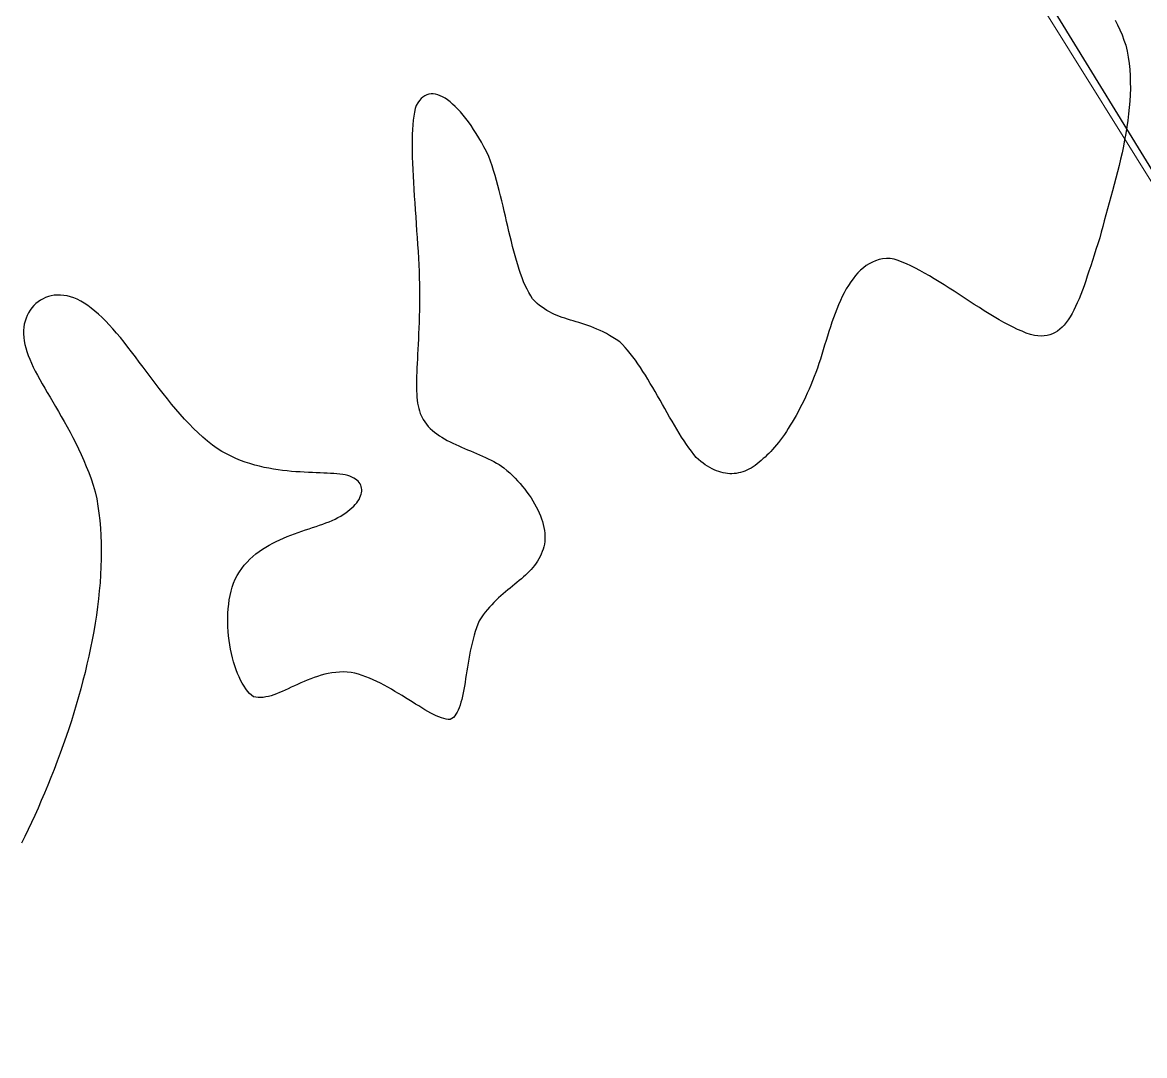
# Model space of a CAD drawing. Header units: metres. Extents: x 507606 to 508087, y 6966978 to 6967359.
# Drawn here: x 507870.348 to 507871.626, y 6967215.511 to 6967216.687 of the extents above; entities that cross this region are included whole.
import ezdxf

# ---------------------------------------------------------------- set-up
doc = ezdxf.new("R2010")
doc.units = ezdxf.units.M
doc.layers.add('D_UG_PIPES', color=142, linetype='EXIST_SWD', lineweight=0)
doc.layers.add('mga2020DR_UNLINED', color=252, linetype='Continuous')
doc.layers.add('mga2020VEG_TREE', color=252, linetype='Continuous')
doc.styles.get("Standard").update_dxf_attribs({"font": 'ARIALN.TTF'})
doc.linetypes.add('EXIST_SWD', pattern='A,5,-2.5,5,-2,["SWD",Standard,S=2.5,R=0,X=0,Y=-1.25],-8,5,-2.5,5,-2.5', length=37.5)

# ---------------------------------------------------------------- blocks, each defined once
blk = doc.blocks.new('BAC V TREE')
for p, q in [((12.4339, -9.157), (12.4518, -9.1924)), ((12.4518, -9.1924), (12.4687, -9.2285)), ((12.4687, -9.2285), (12.4842, -9.2654)), ((12.4842, -9.2654), (12.4983, -9.3031)), ((12.4983, -9.3031), (12.5109, -9.3415)), ((12.5109, -9.3415), (12.5209, -9.3852)), ((12.5209, -9.3852), (12.529, -9.4294)), ((12.529, -9.4294), (12.5354, -9.4741)), ((12.5354, -9.4741), (12.5401, -9.5193)), ((12.5401, -9.5193), (12.5432, -9.5649)), ((12.5432, -9.5649), (12.5448, -9.6109)), ((12.5448, -9.6109), (12.5449, -9.6572)), ((7.3882, -9.705), (7.3737, -9.7117)), ((7.4033, -9.7005), (7.3882, -9.705)), ((7.419, -9.6983), (7.4033, -9.7005)), ((7.4351, -9.6983), (7.419, -9.6983)), ((7.4517, -9.7005), (7.4351, -9.6983)), ((7.4687, -9.7048), (7.4517, -9.7005)), ((7.4861, -9.7112), (7.4687, -9.7048)), ((12.5436, -9.7038), (12.5411, -9.7506)), ((12.5449, -9.6572), (12.5436, -9.7038)), ((7.3109, -9.7823), (7.3039, -9.8056)), ((7.3221, -9.7632), (7.3109, -9.7823)), ((7.3339, -9.7466), (7.3221, -9.7632)), ((7.3465, -9.7325), (7.3339, -9.7466)), ((7.3598, -9.7209), (7.3465, -9.7325)), ((7.3737, -9.7117), (7.3598, -9.7209)), ((7.5039, -9.7196), (7.4861, -9.7112)), ((7.522, -9.7299), (7.5039, -9.7196)), ((7.5404, -9.7422), (7.522, -9.7299)), ((7.559, -9.7563), (7.5404, -9.7422)), ((7.5778, -9.7722), (7.559, -9.7563)), ((7.5968, -9.7899), (7.5778, -9.7722)), ((12.5411, -9.7506), (12.5373, -9.7977)), ((7.2929, -9.8599), (7.2888, -9.8906)), ((7.2979, -9.8315), (7.2929, -9.8599)), ((7.3039, -9.8056), (7.2979, -9.8315)), ((7.6159, -9.8092), (7.5968, -9.7899)), ((7.6351, -9.8302), (7.6159, -9.8092)), ((7.6544, -9.8528), (7.6351, -9.8302)), ((7.6737, -9.877), (7.6544, -9.8528)), ((12.5324, -9.8448), (12.5265, -9.8921)), ((12.5373, -9.7977), (12.5324, -9.8448)), ((7.2856, -9.9236), (7.2832, -9.9587)), ((7.2888, -9.8906), (7.2856, -9.9236)), ((7.693, -9.9026), (7.6737, -9.877)), ((7.7123, -9.9297), (7.693, -9.9026)), ((7.7314, -9.9581), (7.7123, -9.9297)), ((12.5196, -9.9395), (12.5118, -9.9869)), ((12.5265, -9.8921), (12.5196, -9.9395)), ((7.2816, -9.9958), (7.2807, -10.0347)), ((7.2832, -9.9587), (7.2816, -9.9958)), ((7.7505, -9.9879), (7.7314, -9.9581)), ((7.7694, -10.019), (7.7505, -9.9879)), ((7.7881, -10.0513), (7.7694, -10.019)), ((12.5118, -9.9869), (12.5032, -10.0342)), ((7.2807, -10.0347), (7.2805, -10.0754)), ((7.2805, -10.0754), (7.2809, -10.1176)), ((7.8066, -10.0848), (7.7881, -10.0513)), ((7.8248, -10.1194), (7.8066, -10.0848)), ((12.4939, -10.0815), (12.4839, -10.1286)), ((12.5032, -10.0342), (12.4939, -10.0815)), ((7.2809, -10.1176), (7.2818, -10.1613)), ((7.2818, -10.1613), (7.2833, -10.2062)), ((7.8427, -10.1551), (7.8248, -10.1194)), ((7.8551, -10.1894), (7.8427, -10.1551)), ((7.8669, -10.2243), (7.8551, -10.1894)), ((12.4734, -10.1756), (12.4623, -10.2224)), ((12.4839, -10.1286), (12.4734, -10.1756)), ((7.2833, -10.2062), (7.2852, -10.2524)), ((7.2852, -10.2524), (7.2875, -10.2996)), ((7.8782, -10.2598), (7.8669, -10.2243)), ((7.889, -10.2958), (7.8782, -10.2598)), ((12.4509, -10.269), (12.4391, -10.3152)), ((12.4623, -10.2224), (12.4509, -10.269)), ((7.2875, -10.2996), (7.2901, -10.3478)), ((7.2901, -10.3478), (7.2931, -10.3967)), ((7.8995, -10.3323), (7.889, -10.2958)), ((7.9096, -10.3692), (7.8995, -10.3323)), ((12.427, -10.3611), (12.4148, -10.4067)), ((12.4391, -10.3152), (12.427, -10.3611)), ((7.2931, -10.3967), (7.2963, -10.4463)), ((7.9193, -10.4064), (7.9096, -10.3692)), ((7.9288, -10.4438), (7.9193, -10.4064)), ((7.938, -10.4814), (7.9288, -10.4438)), ((12.4148, -10.4067), (12.4025, -10.4518)), ((7.2963, -10.4463), (7.2996, -10.4965)), ((7.2996, -10.4965), (7.3031, -10.547)), ((7.9471, -10.5191), (7.938, -10.4814)), ((7.9559, -10.5567), (7.9471, -10.5191)), ((12.3902, -10.4964), (12.3779, -10.5405)), ((12.4025, -10.4518), (12.3902, -10.4964)), ((7.3031, -10.547), (7.3067, -10.5978)), ((7.3067, -10.5978), (7.3103, -10.6487)), ((7.9647, -10.5944), (7.9559, -10.5567)), ((7.9733, -10.6319), (7.9647, -10.5944)), ((12.3658, -10.5841), (12.3539, -10.627)), ((12.3779, -10.5405), (12.3658, -10.5841)), ((7.3103, -10.6487), (7.3138, -10.6996)), ((7.982, -10.6691), (7.9733, -10.6319)), ((7.9906, -10.7061), (7.982, -10.6691)), ((12.3423, -10.6694), (12.331, -10.711)), ((12.3539, -10.627), (12.3423, -10.6694)), ((7.3138, -10.6996), (7.3173, -10.7504)), ((7.3173, -10.7504), (7.3206, -10.801)), ((7.9993, -10.7428), (7.9906, -10.7061)), ((8.0081, -10.779), (7.9993, -10.7428)), ((12.3203, -10.7518), (12.3063, -10.7949)), ((12.331, -10.711), (12.3203, -10.7518)), ((7.3206, -10.801), (7.3238, -10.8511)), ((7.3238, -10.8511), (7.3267, -10.9007)), ((8.017, -10.8147), (8.0081, -10.779)), ((8.0261, -10.8498), (8.017, -10.8147)), ((8.0354, -10.8842), (8.0261, -10.8498)), ((12.2928, -10.837), (12.2796, -10.8781)), ((12.3063, -10.7949), (12.2928, -10.837)), ((7.3267, -10.9007), (7.3293, -10.9497)), ((8.0449, -10.918), (8.0354, -10.8842)), ((8.0548, -10.9509), (8.0449, -10.918)), ((10.654, -10.9296), (10.631, -10.9416)), ((10.6781, -10.9197), (10.654, -10.9296)), ((10.7031, -10.9119), (10.6781, -10.9197)), ((10.7292, -10.9063), (10.7031, -10.9119)), ((10.7565, -10.9031), (10.7292, -10.9063)), ((10.7849, -10.9023), (10.7565, -10.9031)), ((10.8131, -10.9091), (10.7849, -10.9023)), ((10.8425, -10.9182), (10.8131, -10.9091)), ((10.8728, -10.9293), (10.8425, -10.9182)), ((10.9041, -10.9422), (10.8728, -10.9293)), ((12.2667, -10.9183), (12.2541, -10.9575)), ((12.2796, -10.8781), (12.2667, -10.9183)), ((7.3293, -10.9497), (7.3315, -10.9978)), ((7.3315, -10.9978), (7.3333, -11.0451)), ((8.065, -10.983), (8.0548, -10.9509)), ((8.0756, -11.0141), (8.065, -10.983)), ((8.0866, -11.0442), (8.0756, -11.0141)), ((10.5483, -11.0082), (10.5298, -11.0291)), ((10.5677, -10.9889), (10.5483, -11.0082)), ((10.5879, -10.9713), (10.5677, -10.9889)), ((10.609, -10.9555), (10.5879, -10.9713)), ((10.631, -10.9416), (10.609, -10.9555)), ((10.9363, -10.9569), (10.9041, -10.9422)), ((10.9693, -10.9733), (10.9363, -10.9569)), ((11.003, -10.991), (10.9693, -10.9733)), ((11.0373, -11.0101), (11.003, -10.991)), ((11.0723, -11.0303), (11.0373, -11.0101)), ((12.2417, -10.9955), (12.2295, -11.0325)), ((12.2541, -10.9575), (12.2417, -10.9955)), ((7.3333, -11.0451), (7.3347, -11.0913)), ((7.3347, -11.0913), (7.3356, -11.1363)), ((8.0981, -11.0731), (8.0866, -11.0442)), ((8.1101, -11.101), (8.0981, -11.0731)), ((8.1226, -11.1275), (8.1101, -11.101)), ((10.4787, -11.1003), (10.4631, -11.1266)), ((10.495, -11.0752), (10.4787, -11.1003)), ((10.5121, -11.0514), (10.495, -11.0752)), ((10.5298, -11.0291), (10.5121, -11.0514)), ((11.1078, -11.0515), (11.0723, -11.0303)), ((11.1437, -11.0736), (11.1078, -11.0515)), ((11.1799, -11.0963), (11.1437, -11.0736)), ((11.2165, -11.1197), (11.1799, -11.0963)), ((12.2053, -11.1028), (12.1931, -11.1362)), ((12.2174, -11.0683), (12.2053, -11.1028)), ((12.2295, -11.0325), (12.2174, -11.0683)), ((4.6148, -11.1822), (4.5946, -11.1894)), ((4.636, -11.1767), (4.6148, -11.1822)), ((4.6578, -11.173), (4.636, -11.1767)), ((4.6803, -11.1711), (4.6578, -11.173)), ((4.7034, -11.1712), (4.6803, -11.1711)), ((4.7271, -11.1731), (4.7034, -11.1712)), ((4.7513, -11.1772), (4.7271, -11.1731)), ((4.7758, -11.1833), (4.7513, -11.1772)), ((4.8008, -11.1917), (4.7758, -11.1833)), ((7.3356, -11.1363), (7.3354, -11.1859)), ((8.1357, -11.1528), (8.1226, -11.1275)), ((8.1495, -11.1766), (8.1357, -11.1528)), ((8.1639, -11.199), (8.1495, -11.1766)), ((10.4337, -11.1826), (10.4199, -11.2121)), ((10.4481, -11.1541), (10.4337, -11.1826)), ((10.4631, -11.1266), (10.4481, -11.1541)), ((11.2533, -11.1434), (11.2165, -11.1197)), ((11.2902, -11.1674), (11.2533, -11.1434)), ((11.3272, -11.1916), (11.2902, -11.1674)), ((12.181, -11.1682), (12.1687, -11.1989)), ((12.1931, -11.1362), (12.181, -11.1682)), ((4.4935, -11.2646), (4.4807, -11.2818)), ((4.5075, -11.2486), (4.4935, -11.2646)), ((4.5228, -11.2339), (4.5075, -11.2486)), ((4.5392, -11.2206), (4.5228, -11.2339)), ((4.5567, -11.2087), (4.5392, -11.2206)), ((4.5751, -11.1983), (4.5567, -11.2087)), ((4.5946, -11.1894), (4.5751, -11.1983)), ((4.8259, -11.2022), (4.8008, -11.1917)), ((4.8514, -11.2151), (4.8259, -11.2022)), ((4.8769, -11.2304), (4.8514, -11.2151)), ((4.9025, -11.2481), (4.8769, -11.2304)), ((4.9282, -11.2683), (4.9025, -11.2481)), ((7.3349, -11.2341), (7.334, -11.2809)), ((7.3354, -11.1859), (7.3349, -11.2341)), ((8.1808, -11.2165), (8.1639, -11.199)), ((8.1978, -11.2325), (8.1808, -11.2165)), ((8.2151, -11.2472), (8.1978, -11.2325)), ((8.2326, -11.2606), (8.2151, -11.2472)), ((8.2503, -11.2729), (8.2326, -11.2606)), ((10.4066, -11.2424), (10.3937, -11.2735)), ((10.4199, -11.2121), (10.4066, -11.2424)), ((11.3643, -11.2157), (11.3272, -11.1916)), ((11.4012, -11.2396), (11.3643, -11.2157)), ((11.438, -11.2633), (11.4012, -11.2396)), ((11.4746, -11.2864), (11.438, -11.2633)), ((12.1435, -11.256), (12.1306, -11.2824)), ((12.1562, -11.2282), (12.1435, -11.256)), ((12.1687, -11.1989), (12.1562, -11.2282)), ((4.4507, -11.3401), (4.4437, -11.3616)), ((4.4593, -11.3196), (4.4507, -11.3401)), ((4.4693, -11.3002), (4.4593, -11.3196)), ((4.4807, -11.2818), (4.4693, -11.3002)), ((4.9547, -11.2884), (4.9282, -11.2683)), ((4.9812, -11.3107), (4.9547, -11.2884)), ((5.0078, -11.3351), (4.9812, -11.3107)), ((5.0344, -11.3614), (5.0078, -11.3351)), ((7.3329, -11.3261), (7.3315, -11.37)), ((7.334, -11.2809), (7.3329, -11.3261)), ((8.2683, -11.2841), (8.2503, -11.2729)), ((8.2865, -11.2944), (8.2683, -11.2841)), ((8.3049, -11.3038), (8.2865, -11.2944)), ((8.3236, -11.3124), (8.3049, -11.3038)), ((8.3425, -11.3204), (8.3236, -11.3124)), ((8.3616, -11.3279), (8.3425, -11.3204)), ((8.381, -11.3349), (8.3616, -11.3279)), ((8.4007, -11.3415), (8.381, -11.3349)), ((8.4206, -11.3479), (8.4007, -11.3415)), ((8.4408, -11.3541), (8.4206, -11.3479)), ((10.3694, -11.3377), (10.3578, -11.3706)), ((10.3813, -11.3053), (10.3694, -11.3377)), ((10.3937, -11.2735), (10.3813, -11.3053)), ((11.5109, -11.3089), (11.4746, -11.2864)), ((11.5468, -11.3307), (11.5109, -11.3089)), ((11.5823, -11.3515), (11.5468, -11.3307)), ((12.1036, -11.3306), (12.0895, -11.3523)), ((12.1173, -11.3073), (12.1036, -11.3306)), ((12.1306, -11.2824), (12.1173, -11.3073)), ((4.4325, -11.431), (4.4323, -11.4556)), ((4.4345, -11.4071), (4.4325, -11.431)), ((4.4382, -11.3839), (4.4345, -11.4071)), ((4.4437, -11.3616), (4.4382, -11.3839)), ((5.0612, -11.3894), (5.0344, -11.3614)), ((5.088, -11.4192), (5.0612, -11.3894)), ((5.115, -11.4504), (5.088, -11.4192)), ((7.3299, -11.4125), (7.3282, -11.4536)), ((7.3315, -11.37), (7.3299, -11.4125)), ((8.4612, -11.3603), (8.4408, -11.3541)), ((8.4819, -11.3666), (8.4612, -11.3603)), ((8.5029, -11.3729), (8.4819, -11.3666)), ((8.5242, -11.3796), (8.5029, -11.3729)), ((8.5457, -11.3865), (8.5242, -11.3796)), ((8.5675, -11.394), (8.5457, -11.3865)), ((8.5896, -11.4019), (8.5675, -11.394)), ((8.612, -11.4106), (8.5896, -11.4019)), ((8.6347, -11.4199), (8.612, -11.4106)), ((8.6577, -11.4301), (8.6347, -11.4199)), ((8.681, -11.4413), (8.6577, -11.4301)), ((10.3465, -11.4039), (10.3355, -11.4375)), ((10.3578, -11.3706), (10.3465, -11.4039)), ((11.6173, -11.3713), (11.5823, -11.3515)), ((11.6517, -11.3899), (11.6173, -11.3713)), ((11.6855, -11.4071), (11.6517, -11.3899)), ((11.7186, -11.4228), (11.6855, -11.4071)), ((11.7508, -11.4369), (11.7186, -11.4228)), ((12.0277, -11.4221), (12.0106, -11.435)), ((12.0441, -11.4072), (12.0277, -11.4221)), ((12.0598, -11.3906), (12.0441, -11.4072)), ((12.0749, -11.3723), (12.0598, -11.3906)), ((12.0895, -11.3523), (12.0749, -11.3723)), ((4.4323, -11.4556), (4.4339, -11.4808)), ((4.4339, -11.4808), (4.4375, -11.5065)), ((4.4375, -11.5065), (4.4422, -11.5324)), ((5.1422, -11.4831), (5.115, -11.4504)), ((5.1695, -11.5169), (5.1422, -11.4831)), ((7.3264, -11.4934), (7.3245, -11.5318)), ((7.3282, -11.4536), (7.3264, -11.4934)), ((8.7046, -11.4535), (8.681, -11.4413)), ((8.7284, -11.4669), (8.7046, -11.4535)), ((8.7527, -11.4815), (8.7284, -11.4669)), ((8.7772, -11.4974), (8.7527, -11.4815)), ((8.802, -11.5148), (8.7772, -11.4974)), ((10.3143, -11.5052), (10.304, -11.5393)), ((10.3248, -11.4713), (10.3143, -11.5052)), ((10.3355, -11.4375), (10.3248, -11.4713)), ((11.7822, -11.4492), (11.7508, -11.4369)), ((11.8126, -11.4595), (11.7822, -11.4492)), ((11.842, -11.4677), (11.8126, -11.4595)), ((11.8667, -11.471), (11.842, -11.4677)), ((11.8902, -11.472), (11.8667, -11.471)), ((11.9126, -11.471), (11.8902, -11.472)), ((11.9341, -11.4678), (11.9126, -11.471)), ((11.9545, -11.4626), (11.9341, -11.4678)), ((11.974, -11.4553), (11.9545, -11.4626)), ((11.9927, -11.4462), (11.974, -11.4553)), ((12.0106, -11.435), (11.9927, -11.4462)), ((4.4422, -11.5324), (4.4487, -11.5587)), ((4.4487, -11.5587), (4.4568, -11.5855)), ((4.4568, -11.5855), (4.4664, -11.6129)), ((5.197, -11.5519), (5.1695, -11.5169)), ((5.2247, -11.5878), (5.197, -11.5519)), ((5.2526, -11.6246), (5.2247, -11.5878)), ((7.3227, -11.569), (7.3208, -11.6048)), ((7.3245, -11.5318), (7.3227, -11.569)), ((8.8216, -11.5337), (8.802, -11.5148)), ((8.8409, -11.5541), (8.8216, -11.5337)), ((8.8601, -11.5759), (8.8409, -11.5541)), ((8.8791, -11.5989), (8.8601, -11.5759)), ((10.2939, -11.5732), (10.2838, -11.607)), ((10.304, -11.5393), (10.2939, -11.5732)), ((4.4664, -11.6129), (4.4775, -11.6408)), ((4.4775, -11.6408), (4.49, -11.6692)), ((4.49, -11.6692), (4.5036, -11.6982)), ((5.2808, -11.662), (5.2526, -11.6246)), ((5.3093, -11.7), (5.2808, -11.662)), ((7.3175, -11.6727), (7.316, -11.7048)), ((7.3191, -11.6394), (7.3175, -11.6727)), ((7.3208, -11.6048), (7.3191, -11.6394)), ((8.898, -11.6231), (8.8791, -11.5989)), ((8.9167, -11.6484), (8.898, -11.6231)), ((8.9352, -11.6747), (8.9167, -11.6484)), ((8.9537, -11.7019), (8.9352, -11.6747)), ((10.2628, -11.6733), (10.2515, -11.7056)), ((10.2739, -11.6406), (10.2628, -11.6733)), ((10.2838, -11.607), (10.2739, -11.6406)), ((4.5036, -11.6982), (4.5185, -11.7279)), ((4.5185, -11.7279), (4.5344, -11.7581)), ((4.5344, -11.7581), (4.5512, -11.7889)), ((5.338, -11.7384), (5.3093, -11.7)), ((5.3671, -11.7771), (5.338, -11.7384)), ((7.3148, -11.7357), (7.3138, -11.7654)), ((7.316, -11.7048), (7.3148, -11.7357)), ((8.972, -11.7299), (8.9537, -11.7019)), ((8.9902, -11.7586), (8.972, -11.7299)), ((9.0083, -11.7879), (8.9902, -11.7586)), ((10.2398, -11.7374), (10.2278, -11.7687)), ((10.2515, -11.7056), (10.2398, -11.7374)), ((4.5512, -11.7889), (4.569, -11.8204)), ((4.569, -11.8204), (4.5875, -11.8525)), ((5.3965, -11.8159), (5.3671, -11.7771)), ((5.4262, -11.8547), (5.3965, -11.8159)), ((7.3131, -11.794), (7.3128, -11.8214)), ((7.3128, -11.8214), (7.3129, -11.8477)), ((7.3138, -11.7654), (7.3131, -11.794)), ((9.0263, -11.8178), (9.0083, -11.7879)), ((9.0442, -11.8481), (9.0263, -11.8178)), ((10.203, -11.83), (10.1902, -11.8598)), ((10.2155, -11.7996), (10.203, -11.83)), ((10.2278, -11.7687), (10.2155, -11.7996)), ((4.5875, -11.8525), (4.6067, -11.8854)), ((4.6067, -11.8854), (4.6264, -11.9189)), ((4.6264, -11.9189), (4.6467, -11.9531)), ((5.4562, -11.8933), (5.4262, -11.8547)), ((5.4867, -11.9317), (5.4562, -11.8933)), ((7.3129, -11.8477), (7.3135, -11.8729)), ((7.3135, -11.8729), (7.3145, -11.897)), ((7.3145, -11.897), (7.3161, -11.9201)), ((7.3161, -11.9201), (7.3182, -11.9421)), ((9.062, -11.8787), (9.0442, -11.8481)), ((9.0798, -11.9096), (9.062, -11.8787)), ((9.0975, -11.9406), (9.0798, -11.9096)), ((10.1639, -11.9179), (10.1505, -11.9461)), ((10.1772, -11.8892), (10.1639, -11.9179)), ((10.1902, -11.8598), (10.1772, -11.8892)), ((4.6467, -11.9531), (4.6673, -11.9881)), ((4.6673, -11.9881), (4.6882, -12.0238)), ((5.5175, -11.9696), (5.4867, -11.9317)), ((5.5488, -12.007), (5.5175, -11.9696)), ((5.5805, -12.0438), (5.5488, -12.007)), ((7.3182, -11.9421), (7.321, -11.9631)), ((7.321, -11.9631), (7.3244, -11.9832)), ((7.3244, -11.9832), (7.3286, -12.0022)), ((7.3286, -12.0022), (7.3335, -12.0203)), ((9.1152, -11.9717), (9.0975, -11.9406)), ((9.1328, -12.0028), (9.1152, -11.9717)), ((9.1505, -12.0337), (9.1328, -12.0028)), ((10.1231, -12.0006), (10.1092, -12.0269)), ((10.1369, -11.9737), (10.1231, -12.0006)), ((10.1505, -11.9461), (10.1369, -11.9737)), ((4.6882, -12.0238), (4.7094, -12.0603)), ((4.7094, -12.0603), (4.7306, -12.0976)), ((5.6127, -12.0796), (5.5805, -12.0438)), ((5.6453, -12.1145), (5.6127, -12.0796)), ((7.3335, -12.0203), (7.3393, -12.0375)), ((7.3393, -12.0375), (7.3458, -12.0537)), ((7.3458, -12.0537), (7.3533, -12.0691)), ((7.3533, -12.0691), (7.3618, -12.0836)), ((7.3618, -12.0836), (7.3731, -12.1009)), ((9.1681, -12.0644), (9.1505, -12.0337)), ((9.1857, -12.0947), (9.1681, -12.0644)), ((10.081, -12.0776), (10.0667, -12.1019)), ((10.0952, -12.0526), (10.081, -12.0776)), ((10.1092, -12.0269), (10.0952, -12.0526)), ((4.7306, -12.0976), (4.7518, -12.1357)), ((4.7518, -12.1357), (4.773, -12.1746)), ((5.6785, -12.1483), (5.6453, -12.1145)), ((5.7121, -12.1809), (5.6785, -12.1483)), ((7.3731, -12.1009), (7.3856, -12.1174)), ((7.3856, -12.1174), (7.3992, -12.1331)), ((7.3992, -12.1331), (7.4138, -12.1481)), ((7.4138, -12.1481), (7.4293, -12.1623)), ((7.4293, -12.1623), (7.4456, -12.1759)), ((9.2032, -12.1247), (9.1857, -12.0947)), ((9.2209, -12.1541), (9.2032, -12.1247)), ((9.2385, -12.183), (9.2209, -12.1541)), ((10.0236, -12.1703), (10.0092, -12.1916)), ((10.038, -12.1483), (10.0236, -12.1703)), ((10.0524, -12.1254), (10.038, -12.1483)), ((10.0667, -12.1019), (10.0524, -12.1254)), ((4.773, -12.1746), (4.794, -12.2143)), ((4.794, -12.2143), (4.8146, -12.2549)), ((5.7463, -12.212), (5.7121, -12.1809)), ((5.781, -12.2417), (5.7463, -12.212)), ((5.8163, -12.2697), (5.781, -12.2417)), ((7.4456, -12.1759), (7.4628, -12.1888)), ((7.4628, -12.1888), (7.4807, -12.2011)), ((7.4807, -12.2011), (7.4993, -12.213)), ((7.4993, -12.213), (7.5186, -12.2243)), ((7.5186, -12.2243), (7.5384, -12.2353)), ((7.5384, -12.2353), (7.5586, -12.2458)), ((7.5586, -12.2458), (7.5793, -12.256)), ((9.2561, -12.2111), (9.2385, -12.183)), ((9.2738, -12.2385), (9.2561, -12.2111)), ((9.2916, -12.265), (9.2738, -12.2385)), ((9.9659, -12.2507), (9.9516, -12.2687)), ((9.9803, -12.2318), (9.9659, -12.2507)), ((9.9947, -12.2121), (9.9803, -12.2318)), ((10.0092, -12.1916), (9.9947, -12.2121)), ((4.8146, -12.2549), (4.8349, -12.2963)), ((4.8349, -12.2963), (4.8548, -12.3387)), ((5.8522, -12.2958), (5.8163, -12.2697)), ((5.8858, -12.3163), (5.8522, -12.2958)), ((5.9198, -12.335), (5.8858, -12.3163)), ((5.954, -12.3522), (5.9198, -12.335)), ((7.5793, -12.256), (7.6004, -12.2659)), ((7.6004, -12.2659), (7.6218, -12.2756)), ((7.6218, -12.2756), (7.6434, -12.2851)), ((7.6434, -12.2851), (7.6652, -12.2945)), ((7.6652, -12.2945), (7.6871, -12.3037)), ((7.6871, -12.3037), (7.7091, -12.3129)), ((7.7091, -12.3129), (7.731, -12.3221)), ((7.731, -12.3221), (7.7529, -12.3314)), ((7.7529, -12.3314), (7.7747, -12.3408)), ((9.3094, -12.2905), (9.2916, -12.265)), ((9.3273, -12.3149), (9.3094, -12.2905)), ((9.3452, -12.3382), (9.3273, -12.3149)), ((9.895, -12.3317), (9.8811, -12.3451)), ((9.909, -12.3173), (9.895, -12.3317)), ((9.9231, -12.302), (9.909, -12.3173)), ((9.9373, -12.2858), (9.9231, -12.302)), ((9.9516, -12.2687), (9.9373, -12.2858)), ((4.8548, -12.3387), (4.874, -12.382)), ((4.874, -12.382), (4.8926, -12.4262)), ((5.9883, -12.3677), (5.954, -12.3522)), ((6.0229, -12.3818), (5.9883, -12.3677)), ((6.0575, -12.3946), (6.0229, -12.3818)), ((6.0921, -12.406), (6.0575, -12.3946)), ((6.1267, -12.4161), (6.0921, -12.406)), ((6.1612, -12.4251), (6.1267, -12.4161)), ((7.7747, -12.3408), (7.7962, -12.3502)), ((7.7962, -12.3502), (7.8175, -12.3599)), ((7.8175, -12.3599), (7.8385, -12.3699)), ((7.8385, -12.3699), (7.8591, -12.3801)), ((7.8591, -12.3801), (7.8792, -12.3906)), ((7.8792, -12.3906), (7.8988, -12.4015)), ((7.8988, -12.4015), (7.9178, -12.4129)), ((7.9178, -12.4129), (7.9362, -12.4247)), ((9.3633, -12.3602), (9.3452, -12.3382)), ((9.3798, -12.3752), (9.3633, -12.3602)), ((9.3963, -12.3891), (9.3798, -12.3752)), ((9.4128, -12.4021), (9.3963, -12.3891)), ((9.4293, -12.414), (9.4128, -12.4021)), ((9.4458, -12.4249), (9.4293, -12.414)), ((9.795, -12.4187), (9.78, -12.4288)), ((9.8099, -12.4076), (9.795, -12.4187)), ((9.8247, -12.3956), (9.8099, -12.4076)), ((9.8394, -12.3828), (9.8247, -12.3956)), ((9.8539, -12.369), (9.8394, -12.3828)), ((9.8675, -12.3576), (9.8539, -12.369)), ((9.8811, -12.3451), (9.8675, -12.3576)), ((4.8926, -12.4262), (4.9105, -12.4713)), ((4.9105, -12.4713), (4.9274, -12.5174)), ((6.1956, -12.4331), (6.1612, -12.4251)), ((6.2298, -12.44), (6.1956, -12.4331)), ((6.2638, -12.446), (6.2298, -12.44)), ((6.2975, -12.4512), (6.2638, -12.446)), ((6.3308, -12.4556), (6.2975, -12.4512)), ((6.3637, -12.4593), (6.3308, -12.4556)), ((6.3962, -12.4624), (6.3637, -12.4593)), ((6.4281, -12.4649), (6.3962, -12.4624)), ((6.4595, -12.4671), (6.4281, -12.4649)), ((6.4902, -12.4688), (6.4595, -12.4671)), ((6.5203, -12.4703), (6.4902, -12.4688)), ((6.5496, -12.4715), (6.5203, -12.4703)), ((6.5782, -12.4726), (6.5496, -12.4715)), ((6.6059, -12.4736), (6.5782, -12.4726)), ((6.6327, -12.4746), (6.6059, -12.4736)), ((6.6585, -12.4758), (6.6327, -12.4746)), ((6.6834, -12.4771), (6.6585, -12.4758)), ((6.7072, -12.4787), (6.6834, -12.4771)), ((6.7298, -12.4806), (6.7072, -12.4787)), ((6.7513, -12.4829), (6.7298, -12.4806)), ((6.7716, -12.4856), (6.7513, -12.4829)), ((6.7906, -12.489), (6.7716, -12.4856)), ((6.8082, -12.4935), (6.7906, -12.489)), ((6.8245, -12.4987), (6.8082, -12.4935)), ((6.8393, -12.5047), (6.8245, -12.4987)), ((7.9362, -12.4247), (7.9539, -12.4371)), ((7.9539, -12.4371), (7.9751, -12.4551)), ((7.9751, -12.4551), (7.9957, -12.4736)), ((7.9957, -12.4736), (8.0158, -12.4926)), ((8.0158, -12.4926), (8.0353, -12.512)), ((9.4622, -12.4349), (9.4458, -12.4249)), ((9.4787, -12.4438), (9.4622, -12.4349)), ((9.4951, -12.4517), (9.4787, -12.4438)), ((9.5114, -12.4586), (9.4951, -12.4517)), ((9.5277, -12.4645), (9.5114, -12.4586)), ((9.544, -12.4695), (9.5277, -12.4645)), ((9.5602, -12.4735), (9.544, -12.4695)), ((9.5764, -12.4765), (9.5602, -12.4735)), ((9.5925, -12.4785), (9.5764, -12.4765)), ((9.6086, -12.4796), (9.5925, -12.4785)), ((9.6246, -12.4797), (9.6086, -12.4796)), ((9.6405, -12.4788), (9.6246, -12.4797)), ((9.6563, -12.477), (9.6405, -12.4788)), ((9.6721, -12.4742), (9.6563, -12.477)), ((9.6878, -12.4706), (9.6721, -12.4742)), ((9.7034, -12.4659), (9.6878, -12.4706)), ((9.7189, -12.4604), (9.7034, -12.4659)), ((9.7343, -12.4539), (9.7189, -12.4604)), ((9.7497, -12.4464), (9.7343, -12.4539)), ((9.7649, -12.4381), (9.7497, -12.4464)), ((9.78, -12.4288), (9.7649, -12.4381)), ((4.9274, -12.5174), (4.9435, -12.5645)), ((4.9435, -12.5645), (4.9584, -12.6126)), ((6.8528, -12.5114), (6.8393, -12.5047)), ((6.8648, -12.5187), (6.8528, -12.5114)), ((6.8754, -12.5266), (6.8648, -12.5187)), ((6.8847, -12.535), (6.8754, -12.5266)), ((6.8926, -12.544), (6.8847, -12.535)), ((6.8991, -12.5535), (6.8926, -12.544)), ((6.9042, -12.5635), (6.8991, -12.5535)), ((6.908, -12.5738), (6.9042, -12.5635)), ((6.9105, -12.5846), (6.908, -12.5738)), ((8.0353, -12.512), (8.0541, -12.5319)), ((8.0541, -12.5319), (8.0723, -12.552)), ((8.0723, -12.552), (8.0897, -12.5726)), ((8.0897, -12.5726), (8.1065, -12.5934)), ((4.9584, -12.6126), (4.9689, -12.6639)), ((4.9689, -12.6639), (4.9779, -12.7162)), ((6.8912, -12.6675), (6.8978, -12.6551)), ((6.8978, -12.6551), (6.9032, -12.6428)), ((6.9032, -12.6428), (6.9072, -12.6307)), ((6.9072, -12.6307), (6.91, -12.6188)), ((6.91, -12.6188), (6.9115, -12.6071)), ((6.9117, -12.5957), (6.9105, -12.5846)), ((6.9115, -12.6071), (6.9117, -12.5957)), ((8.1065, -12.5934), (8.1225, -12.6144)), ((8.1225, -12.6144), (8.1378, -12.6357)), ((8.1378, -12.6357), (8.1522, -12.6572)), ((8.1522, -12.6572), (8.1658, -12.6788)), ((4.9779, -12.7162), (4.9854, -12.7693)), ((6.81, -12.7546), (6.8252, -12.7424)), ((6.8252, -12.7424), (6.8393, -12.73)), ((6.8393, -12.73), (6.8522, -12.7176)), ((6.8522, -12.7176), (6.8638, -12.705)), ((6.8638, -12.705), (6.8742, -12.6925)), ((6.8742, -12.6925), (6.8833, -12.68)), ((6.8833, -12.68), (6.8912, -12.6675)), ((8.1658, -12.6788), (8.1786, -12.7005)), ((8.1786, -12.7005), (8.1904, -12.7222)), ((8.1904, -12.7222), (8.2013, -12.7441)), ((8.2013, -12.7441), (8.2113, -12.7659)), ((4.9854, -12.7693), (4.9915, -12.8233)), ((4.9915, -12.8233), (4.9962, -12.878)), ((6.6723, -12.831), (6.6945, -12.8219)), ((6.6945, -12.8219), (6.7158, -12.8125)), ((6.7158, -12.8125), (6.737, -12.8015)), ((6.737, -12.8015), (6.757, -12.7902)), ((6.757, -12.7902), (6.7758, -12.7786)), ((6.7758, -12.7786), (6.7935, -12.7667)), ((6.7935, -12.7667), (6.81, -12.7546)), ((8.2113, -12.7659), (8.2203, -12.7876)), ((8.2203, -12.7876), (8.2283, -12.8094)), ((8.2283, -12.8094), (8.2352, -12.8309)), ((4.9962, -12.878), (4.9995, -12.9334)), ((6.4184, -12.9199), (6.4453, -12.9102)), ((6.4453, -12.9102), (6.472, -12.9009)), ((6.472, -12.9009), (6.4986, -12.8918)), ((6.4986, -12.8918), (6.5249, -12.883)), ((6.5249, -12.883), (6.5508, -12.8743)), ((6.5508, -12.8743), (6.5762, -12.8657)), ((6.5762, -12.8657), (6.6012, -12.8571)), ((6.6012, -12.8571), (6.6256, -12.8485)), ((6.6256, -12.8485), (6.6493, -12.8398)), ((6.6493, -12.8398), (6.6723, -12.831)), ((8.2352, -12.8309), (8.2411, -12.8524)), ((8.2411, -12.8524), (8.2459, -12.8736)), ((8.2459, -12.8736), (8.2496, -12.8947)), ((8.2496, -12.8947), (8.2521, -12.9155)), ((4.9995, -12.9334), (5.0015, -12.9894)), ((5.0015, -12.9894), (5.0023, -13.0461)), ((6.2329, -13.0026), (6.2586, -12.9888)), ((6.2586, -12.9888), (6.2847, -12.9757)), ((6.2847, -12.9757), (6.3111, -12.9634)), ((6.3111, -12.9634), (6.3377, -12.9517)), ((6.3377, -12.9517), (6.3646, -12.9406)), ((6.3646, -12.9406), (6.3915, -12.93)), ((6.3915, -12.93), (6.4184, -12.9199)), ((8.2524, -12.9759), (8.25, -12.9953)), ((8.2521, -12.9155), (8.2534, -12.936)), ((8.2535, -12.9561), (8.2524, -12.9759)), ((8.2534, -12.936), (8.2535, -12.9561)), ((5.0023, -13.0461), (5.0018, -13.1033)), ((6.113, -13.0859), (6.1356, -13.0672)), ((6.1356, -13.0672), (6.1589, -13.0496)), ((6.1589, -13.0496), (6.183, -13.033)), ((6.183, -13.033), (6.2077, -13.0174)), ((6.2077, -13.0174), (6.2329, -13.0026)), ((8.227, -13.0682), (8.2191, -13.0859)), ((8.2348, -13.0507), (8.227, -13.0682)), ((8.2412, -13.0328), (8.2348, -13.0507)), ((8.2463, -13.0143), (8.2412, -13.0328)), ((8.25, -12.9953), (8.2463, -13.0143)), ((5.0018, -13.1033), (5, -13.161)), ((6.0319, -13.1731), (6.0506, -13.1494)), ((6.0506, -13.1494), (6.0704, -13.1269)), ((6.0704, -13.1269), (6.0913, -13.1058)), ((6.0913, -13.1058), (6.113, -13.0859)), ((8.1784, -13.1509), (8.1663, -13.1659)), ((8.1898, -13.1354), (8.1784, -13.1509)), ((8.2004, -13.1195), (8.1898, -13.1354)), ((8.2102, -13.103), (8.2004, -13.1195)), ((8.2191, -13.0859), (8.2102, -13.103)), ((4.9971, -13.2192), (4.9931, -13.2778)), ((5, -13.161), (4.9971, -13.2192)), ((5.9828, -13.2532), (5.9979, -13.225)), ((5.9979, -13.225), (6.0143, -13.1983)), ((6.0143, -13.1983), (6.0319, -13.1731)), ((8.0966, -13.2361), (8.0812, -13.2496)), ((8.1116, -13.2225), (8.0966, -13.2361)), ((8.1261, -13.2087), (8.1116, -13.2225)), ((8.1401, -13.1947), (8.1261, -13.2087)), ((8.1536, -13.1805), (8.1401, -13.1947)), ((8.1663, -13.1659), (8.1536, -13.1805)), ((4.9931, -13.2778), (4.9879, -13.3368)), ((5.9536, -13.3407), (5.962, -13.3106)), ((5.962, -13.3106), (5.9717, -13.2814)), ((5.9717, -13.2814), (5.9828, -13.2532)), ((7.9993, -13.3171), (7.9823, -13.331)), ((8.0161, -13.3034), (7.9993, -13.3171)), ((8.0328, -13.2898), (8.0161, -13.3034)), ((8.0492, -13.2764), (8.0328, -13.2898)), ((8.0654, -13.263), (8.0492, -13.2764)), ((8.0812, -13.2496), (8.0654, -13.263)), ((4.9817, -13.3961), (4.9744, -13.4557)), ((4.9879, -13.3368), (4.9817, -13.3961)), ((5.9361, -13.4355), (5.9407, -13.4033)), ((5.9407, -13.4033), (5.9465, -13.3716)), ((5.9465, -13.3716), (5.9536, -13.3407)), ((7.8973, -13.4057), (7.8806, -13.4221)), ((7.9142, -13.3899), (7.8973, -13.4057)), ((7.9312, -13.3746), (7.9142, -13.3899)), ((7.9482, -13.3597), (7.9312, -13.3746)), ((7.9653, -13.3452), (7.9482, -13.3597)), ((7.9823, -13.331), (7.9653, -13.3452)), ((4.9744, -13.4557), (4.9661, -13.5154)), ((5.9305, -13.5012), (5.9328, -13.4682)), ((5.9328, -13.4682), (5.9361, -13.4355)), ((7.8321, -13.4749), (7.8166, -13.494)), ((7.848, -13.4566), (7.8321, -13.4749)), ((7.8642, -13.439), (7.848, -13.4566)), ((7.8806, -13.4221), (7.8642, -13.439)), ((4.9661, -13.5154), (4.9569, -13.5753)), ((5.9294, -13.5346), (5.9305, -13.5012)), ((5.9294, -13.568), (5.9294, -13.5346)), ((5.9305, -13.6016), (5.9294, -13.568)), ((7.7728, -13.5562), (7.762, -13.5819)), ((7.7869, -13.5346), (7.7728, -13.5562)), ((7.8015, -13.5138), (7.7869, -13.5346)), ((7.8166, -13.494), (7.8015, -13.5138)), ((4.9467, -13.6354), (4.9356, -13.6955)), ((4.9569, -13.5753), (4.9467, -13.6354)), ((5.9326, -13.635), (5.9305, -13.6016)), ((5.9356, -13.6683), (5.9326, -13.635)), ((7.743, -13.6357), (7.7346, -13.6635)), ((7.7521, -13.6085), (7.743, -13.6357)), ((7.762, -13.5819), (7.7521, -13.6085)), ((4.9356, -13.6955), (4.9237, -13.7556)), ((5.9396, -13.7013), (5.9356, -13.6683)), ((5.9445, -13.7339), (5.9396, -13.7013)), ((5.9503, -13.766), (5.9445, -13.7339)), ((7.7197, -13.7205), (7.7132, -13.7496)), ((7.7269, -13.6918), (7.7197, -13.7205)), ((7.7346, -13.6635), (7.7269, -13.6918)), ((4.9109, -13.8157), (4.8973, -13.8758)), ((4.9237, -13.7556), (4.9109, -13.8157)), ((5.9569, -13.7975), (5.9503, -13.766)), ((5.9643, -13.8283), (5.9569, -13.7975)), ((7.7014, -13.8081), (7.6961, -13.8375)), ((7.7071, -13.7788), (7.7014, -13.8081)), ((7.7132, -13.7496), (7.7071, -13.7788)), ((4.8973, -13.8758), (4.883, -13.9357)), ((5.9725, -13.8583), (5.9643, -13.8283)), ((5.9815, -13.8873), (5.9725, -13.8583)), ((5.9911, -13.9153), (5.9815, -13.8873)), ((7.6863, -13.8958), (7.6816, -13.9246)), ((7.691, -13.8667), (7.6863, -13.8958)), ((7.6961, -13.8375), (7.691, -13.8667)), ((4.883, -13.9357), (4.8679, -13.9954)), ((6.0014, -13.9421), (5.9911, -13.9153)), ((6.0123, -13.9676), (6.0014, -13.9421)), ((6.0238, -13.9918), (6.0123, -13.9676)), ((6.5371, -13.9818), (6.5124, -13.9916)), ((6.5622, -13.9725), (6.5371, -13.9818)), ((6.5876, -13.9639), (6.5622, -13.9725)), ((6.6134, -13.956), (6.5876, -13.9639)), ((6.6396, -13.949), (6.6134, -13.956)), ((6.6662, -13.9431), (6.6396, -13.949)), ((6.6931, -13.9383), (6.6662, -13.9431)), ((6.7204, -13.9348), (6.6931, -13.9383)), ((6.7481, -13.9326), (6.7204, -13.9348)), ((6.7761, -13.932), (6.7481, -13.9326)), ((6.8045, -13.933), (6.7761, -13.932)), ((6.8333, -13.9358), (6.8045, -13.933)), ((6.86, -13.9414), (6.8333, -13.9358)), ((6.8869, -13.9485), (6.86, -13.9414)), ((6.9138, -13.9569), (6.8869, -13.9485)), ((6.9408, -13.9666), (6.9138, -13.9569)), ((6.9679, -13.9773), (6.9408, -13.9666)), ((6.9949, -13.989), (6.9679, -13.9773)), ((7.6727, -13.9809), (7.6683, -14.0082)), ((7.6772, -13.953), (7.6727, -13.9809)), ((7.6816, -13.9246), (7.6772, -13.953)), ((4.8521, -14.0549), (4.8357, -14.1141)), ((4.8679, -13.9954), (4.8521, -14.0549)), ((6.0359, -14.0145), (6.0238, -13.9918)), ((6.0485, -14.0357), (6.0359, -14.0145)), ((6.0615, -14.0551), (6.0485, -14.0357)), ((6.075, -14.0727), (6.0615, -14.0551)), ((6.3725, -14.0546), (6.3505, -14.0646)), ((6.3948, -14.0442), (6.3725, -14.0546)), ((6.4176, -14.0336), (6.3948, -14.0442)), ((6.4407, -14.0229), (6.4176, -14.0336)), ((6.4642, -14.0123), (6.4407, -14.0229)), ((6.4882, -14.0018), (6.4642, -14.0123)), ((6.5124, -13.9916), (6.4882, -14.0018)), ((7.0219, -14.0016), (6.9949, -13.989)), ((7.0488, -14.015), (7.0219, -14.0016)), ((7.0756, -14.029), (7.0488, -14.015)), ((7.1022, -14.0435), (7.0756, -14.029)), ((7.1286, -14.0585), (7.1022, -14.0435)), ((7.1548, -14.0739), (7.1286, -14.0585)), ((7.6592, -14.0607), (7.6544, -14.0856)), ((7.6638, -14.0348), (7.6592, -14.0607)), ((7.6683, -14.0082), (7.6638, -14.0348)), ((4.8357, -14.1141), (4.8187, -14.173)), ((6.089, -14.0884), (6.075, -14.0727)), ((6.1033, -14.1021), (6.089, -14.0884)), ((6.1179, -14.1136), (6.1033, -14.1021)), ((6.1351, -14.1173), (6.1179, -14.1136)), ((6.1526, -14.1191), (6.1351, -14.1173)), ((6.1706, -14.1193), (6.1526, -14.1191)), ((6.189, -14.1179), (6.1706, -14.1193)), ((6.2078, -14.115), (6.189, -14.1179)), ((6.227, -14.1108), (6.2078, -14.115)), ((6.2466, -14.1054), (6.227, -14.1108)), ((6.2665, -14.0989), (6.2466, -14.1054)), ((6.2869, -14.0914), (6.2665, -14.0989)), ((6.3077, -14.0831), (6.2869, -14.0914)), ((6.3289, -14.0742), (6.3077, -14.0831)), ((6.3505, -14.0646), (6.3289, -14.0742)), ((7.1807, -14.0894), (7.1548, -14.0739)), ((7.2064, -14.1051), (7.1807, -14.0894)), ((7.2316, -14.1207), (7.2064, -14.1051)), ((7.2566, -14.1363), (7.2316, -14.1207)), ((7.2811, -14.1516), (7.2566, -14.1363)), ((7.644, -14.1325), (7.6383, -14.1542)), ((7.6493, -14.1096), (7.644, -14.1325)), ((7.6544, -14.0856), (7.6493, -14.1096)), ((4.8187, -14.173), (4.801, -14.2315)), ((7.3051, -14.1665), (7.2811, -14.1516)), ((7.3287, -14.181), (7.3051, -14.1665)), ((7.3517, -14.195), (7.3287, -14.181)), ((7.3742, -14.2083), (7.3517, -14.195)), ((7.3961, -14.2208), (7.3742, -14.2083)), ((7.4173, -14.2324), (7.3961, -14.2208)), ((7.6105, -14.2272), (7.602, -14.2415)), ((7.6183, -14.2112), (7.6105, -14.2272)), ((7.6255, -14.1937), (7.6183, -14.2112)), ((7.6321, -14.1746), (7.6255, -14.1937)), ((7.6383, -14.1542), (7.6321, -14.1746)), ((4.7828, -14.2896), (4.7641, -14.3472)), ((4.801, -14.2315), (4.7828, -14.2896)), ((7.4379, -14.243), (7.4173, -14.2324)), ((7.4578, -14.2525), (7.4379, -14.243)), ((7.4769, -14.2608), (7.4578, -14.2525)), ((7.4953, -14.2678), (7.4769, -14.2608)), ((7.5129, -14.2733), (7.4953, -14.2678)), ((7.5296, -14.2772), (7.5129, -14.2733)), ((7.5454, -14.2795), (7.5296, -14.2772)), ((7.5603, -14.28), (7.5454, -14.2795)), ((7.572, -14.2734), (7.5603, -14.28)), ((7.5829, -14.2647), (7.572, -14.2734)), ((7.5929, -14.2541), (7.5829, -14.2647)), ((7.602, -14.2415), (7.5929, -14.2541)), ((4.7641, -14.3472), (4.745, -14.4043)), ((4.7231, -14.4655), (4.701, -14.5262)), ((4.745, -14.4043), (4.7231, -14.4655)), ((4.701, -14.5262), (4.6786, -14.5862)), ((4.6786, -14.5862), (4.6559, -14.6454)), ((4.633, -14.7039), (4.6098, -14.7616)), ((4.6559, -14.6454), (4.633, -14.7039)), ((4.6098, -14.7616), (4.5864, -14.8183)), ((4.5627, -14.8741), (4.5389, -14.9288)), ((4.5864, -14.8183), (4.5627, -14.8741)), ((4.5389, -14.9288), (4.5148, -14.9825)), ((4.4905, -15.035), (4.466, -15.0864)), ((4.5148, -14.9825), (4.4905, -15.035)), ((4.466, -15.0864), (4.4413, -15.1364)), ((4.4413, -15.1364), (4.4164, -15.1851))]:
    blk.add_line(p, q)
blk = doc.blocks.new('XE_SURVEY')
at = {"layer": 'D_UG_PIPES', "flags": 128}
blk.add_lwpolyline([(507842.3937, 6967264.9422), (507846.8997, 6967256.5292), (507852.4347, 6967247.3932), (507858.0127, 6967238.3992), (507863.2877, 6967229.8462), (507868.2957, 6967221.8542), (507873.3667, 6967213.7292), (507878.9367, 6967204.3902), (507884.1827, 6967195.8602)], dxfattribs=at)
at = {"layer": 'mga2020DR_UNLINED'}
blk.add_polyline3d([(507890.6991, 6967200.5784, 5.3095), (507917.0056, 6967158.5361, 4.9247), (507917.0056, 6967158.5361, 4.9247), (507919.1786, 6967155.6551, 5.2167), (507918.4585, 6967152.3996, 5.0857), (507916.7436, 6967150.4757, 5.0478), (507914.1248, 6967149.5917, 5.1406), (507910.8669, 6967152.9771, 4.9437), (507908.1175, 6967156.5123, 5.0083), (507905.2456, 6967161.0117, 5.0172), (507902.2408, 6967166.0224, 4.9259), (507891.2965, 6967183.6766, 5.032), (507882.5668, 6967198.5479, 5.0826), (507872.8027, 6967214.6146, 5.104), (507866.3706, 6967225.1018, 4.915), (507858.6914, 6967237.5078, 5.0093), (507849.5586, 6967251.6025, 5.1308), (507842.9819, 6967261.7158, 5.1781), (507840.465, 6967268.6714, 4.7001)], dxfattribs=at)
at = {"layer": 'mga2020VEG_TREE', "xscale": 0.1554417355589352, "yscale": 0.1554417355589352, "zscale": 0.1554417355589352, "rotation": 0.001583333339407246}
blk.add_blockref('BAC V TREE', (507869.6599, 6967218.1131, 5.1959), dxfattribs=at)

msp = doc.modelspace()

# ---------------------------------------------------------------- block references
msp.add_blockref('XE_SURVEY', (0, 0))

doc.saveas('drawing.dxf')
